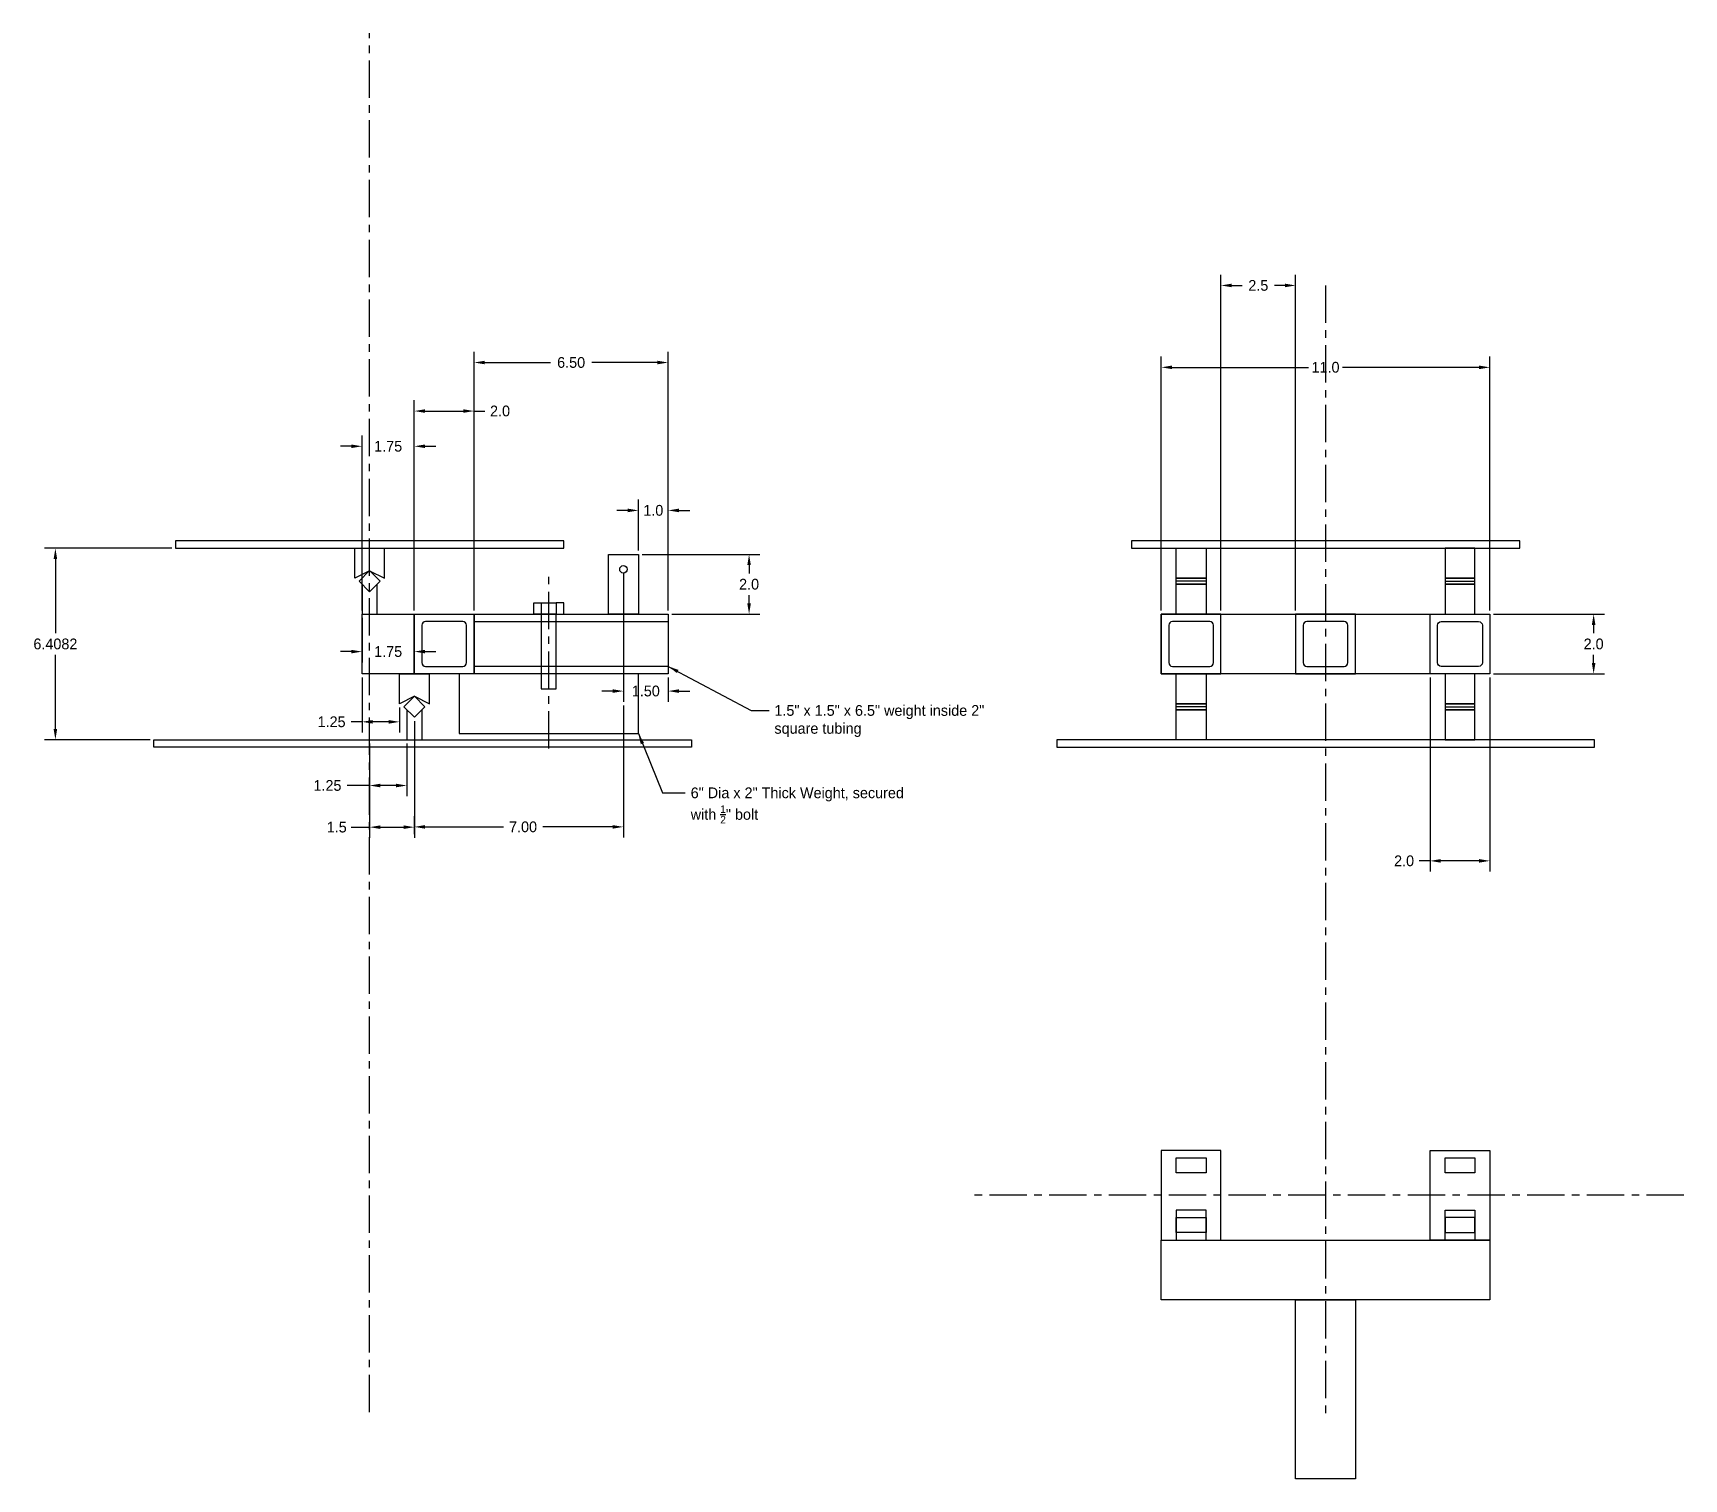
# Model space of a CAD drawing. Header units: inches. Extents: x -31.1 to 24.2, y -28.4 to 20.
import ezdxf

# ---------------------------------------------------------------- set-up
doc = ezdxf.new("R2010")
doc.units = ezdxf.units.IN
doc.header["$MEASUREMENT"] = 0
doc.linetypes.add('CENTER', pattern=[2, 1.25, -0.25, 0.25, -0.25])
doc.dimstyles.get("Standard").update_dxf_attribs({"dimtxt": 0.18, "dimasz": 0.18, "dimexe": 0.18, "dimexo": 0.0625, "dimgap": 0.09, "dimtad": 0, "dimtih": 1, "dimtoh": 1, "dimdec": 4, "dimzin": 0, "dimdsep": 46, "dimtxsty": 'Standard', "dimcen": 0.09, "dimadec": 0, "dimazin": 0, "dimtfac": 1, "dimtdec": 4, "dimtofl": 0, "dimtmove": 0, "dimatfit": 3, "dimfxl": 0, "dimtolj": 1, "dimtzin": 0, "dimarcsym": 0})

# ---------------------------------------------------------------- blocks, each defined once
blk = doc.blocks.new('*D1')
at = {"color": 0, "lineweight": -2}
for p, q in [((-26.46, 2.723), (-30.716, 2.723)), ((-30.356, 2.363), (-30.356, -0.122)), ((-30.356, -3.326), (-30.356, -0.842)), ((-27.185, -3.686), (-30.716, -3.686))]:
    blk.add_line(p, q, dxfattribs=at)
at = {"color": 0}
for points in [[(-30.416, 2.363), (-30.296, 2.363), (-30.356, 2.723)], [(-30.416, -3.326), (-30.296, -3.326), (-30.356, -3.686)]]:
    blk.add_solid(points, dxfattribs=at)
at = {"layer": 'Defpoints', "color": 0}
for p in [(-26.335, 2.723), (-30.356, -3.686), (-27.06, -3.686)]:
    blk.add_point(p, dxfattribs=at)
at = {"color": 0, "insert": (-30.356, -0.482), "char_height": 0.36, "attachment_point": 5}
blk.add_mtext('\\A1;6.4082', dxfattribs=at)
blk = doc.blocks.new('*D2')
at = {"color": 0, "lineweight": -2}
for p, q in [((-20.45, 6.137), (-20.81, 6.137)), ((-20.09, 0.645), (-20.09, 6.497)), ((-18.34, 0.643), (-18.34, 6.497)), ((-17.98, 6.137), (-17.62, 6.137))]:
    blk.add_line(p, q, dxfattribs=at)
at = {"color": 0}
for points in [[(-20.45, 6.197), (-20.45, 6.077), (-20.09, 6.137)], [(-17.98, 6.197), (-17.98, 6.077), (-18.34, 6.137)]]:
    blk.add_solid(points, dxfattribs=at)
at = {"layer": 'Defpoints', "color": 0}
for p in [(-20.09, 6.137), (-20.09, 0.52), (-18.34, 0.518)]:
    blk.add_point(p, dxfattribs=at)
at = {"color": 0, "insert": (-19.215, 6.137), "char_height": 0.36, "attachment_point": 5}
blk.add_mtext('\\A1;1.75', dxfattribs=at)
blk = doc.blocks.new('*D3')
at = {"color": 0, "lineweight": -2}
for p, q in [((-18.34, 0.643), (-18.34, 7.677)), ((-17.98, 7.317), (-16.7, 7.317)), ((-16.34, 0.643), (-16.34, 7.677)), ((-16.34, 7.317), (-15.98, 7.317))]:
    blk.add_line(p, q, dxfattribs=at)
at = {"color": 0}
for points in [[(-17.98, 7.377), (-17.98, 7.257), (-18.34, 7.317)], [(-16.7, 7.377), (-16.7, 7.257), (-16.34, 7.317)]]:
    blk.add_solid(points, dxfattribs=at)
at = {"layer": 'Defpoints', "color": 0}
for p in [(-16.34, 7.317), (-18.34, 0.518), (-16.34, 0.518)]:
    blk.add_point(p, dxfattribs=at)
at = {"color": 0, "insert": (-15.47, 7.317), "char_height": 0.36, "attachment_point": 5}
blk.add_mtext('\\A1;2.0', dxfattribs=at)
blk = doc.blocks.new('*D4')
at = {"color": 0, "lineweight": -2}
for p, q in [((-16.34, 0.643), (-16.34, 9.301)), ((-15.98, 8.941), (-13.78, 8.941)), ((-10.2, 8.941), (-12.4, 8.941)), ((-9.84, 0.643), (-9.84, 9.301))]:
    blk.add_line(p, q, dxfattribs=at)
at = {"color": 0}
for points in [[(-15.98, 9.001), (-15.98, 8.881), (-16.34, 8.941)], [(-10.2, 9.001), (-10.2, 8.881), (-9.84, 8.941)]]:
    blk.add_solid(points, dxfattribs=at)
at = {"layer": 'Defpoints', "color": 0}
for p in [(-9.84, 8.941), (-16.34, 0.518), (-9.84, 0.518)]:
    blk.add_point(p, dxfattribs=at)
at = {"color": 0, "insert": (-13.09, 8.941), "char_height": 0.36, "attachment_point": 5}
blk.add_mtext('\\A1;6.50', dxfattribs=at)
blk = doc.blocks.new('*D5')
at = {"color": 0, "lineweight": -2}
for p, q in [((-11.34, 1.893), (-11.34, -2.418)), ((-9.84, -1.607), (-9.84, -2.418)), ((-11.7, -2.058), (-12.06, -2.058)), ((-9.48, -2.058), (-9.12, -2.058))]:
    blk.add_line(p, q, dxfattribs=at)
at = {"color": 0}
for points in [[(-11.7, -1.998), (-11.7, -2.118), (-11.34, -2.058)], [(-9.48, -1.998), (-9.48, -2.118), (-9.84, -2.058)]]:
    blk.add_solid(points, dxfattribs=at)
at = {"layer": 'Defpoints', "color": 0}
for p in [(-11.34, 2.018), (-9.84, -1.482), (-11.34, -2.058)]:
    blk.add_point(p, dxfattribs=at)
at = {"color": 0, "insert": (-10.59, -2.058), "char_height": 0.36, "attachment_point": 5}
blk.add_mtext('\\A1;1.50', dxfattribs=at)
blk = doc.blocks.new('*D6')
at = {"color": 0, "lineweight": -2}
for p, q in [((-11.34, -2.543), (-11.34, -6.965)), ((-18.338, -6.849), (-18.338, -6.245)), ((-17.978, -6.605), (-15.36, -6.605)), ((-11.7, -6.605), (-14.04, -6.605))]:
    blk.add_line(p, q, dxfattribs=at)
at = {"color": 0}
for points in [[(-17.978, -6.545), (-17.978, -6.665), (-18.338, -6.605)], [(-11.7, -6.545), (-11.7, -6.665), (-11.34, -6.605)]]:
    blk.add_solid(points, dxfattribs=at)
at = {"layer": 'Defpoints', "color": 0}
for p in [(-11.34, -2.418), (-18.338, -6.605), (-18.338, -6.974)]:
    blk.add_point(p, dxfattribs=at)
at = {"color": 0, "insert": (-14.7, -6.605), "char_height": 0.36, "attachment_point": 5}
blk.add_mtext('\\A1;7.00', dxfattribs=at)
blk = doc.blocks.new('*D7')
at = {"color": 0, "lineweight": -2}
for p, q in [((6.665, 0.643), (6.665, 9.14)), ((17.665, 0.643), (17.665, 9.14)), ((7.025, 8.78), (11.595, 8.78)), ((17.305, 8.78), (12.735, 8.78))]:
    blk.add_line(p, q, dxfattribs=at)
at = {"color": 0}
for points in [[(7.025, 8.84), (7.025, 8.72), (6.665, 8.78)], [(17.305, 8.84), (17.305, 8.72), (17.665, 8.78)]]:
    blk.add_solid(points, dxfattribs=at)
at = {"layer": 'Defpoints', "color": 0}
for p in [(17.665, 8.78), (6.665, 0.518), (17.665, 0.518)]:
    blk.add_point(p, dxfattribs=at)
at = {"color": 0, "insert": (12.165, 8.78), "char_height": 0.36, "attachment_point": 5}
blk.add_mtext('\\A1;11.0', dxfattribs=at)
blk = doc.blocks.new('*D8')
at = {"color": 0, "lineweight": -2}
for p, q in [((15.665, -1.607), (15.665, -8.103)), ((17.665, -1.607), (17.665, -8.103)), ((15.665, -7.743), (15.305, -7.743)), ((17.305, -7.743), (16.025, -7.743))]:
    blk.add_line(p, q, dxfattribs=at)
at = {"color": 0}
for points in [[(16.025, -7.683), (16.025, -7.803), (15.665, -7.743)], [(17.305, -7.683), (17.305, -7.803), (17.665, -7.743)]]:
    blk.add_solid(points, dxfattribs=at)
at = {"layer": 'Defpoints', "color": 0}
for p in [(15.665, -1.482), (17.665, -1.482), (15.665, -7.743)]:
    blk.add_point(p, dxfattribs=at)
at = {"color": 0, "insert": (14.795, -7.743), "char_height": 0.36, "attachment_point": 5}
blk.add_mtext('\\A1;2.0', dxfattribs=at)
blk = doc.blocks.new('*D9')
at = {"color": 0, "lineweight": -2}
for p, q in [((17.79, 0.518), (21.5, 0.518)), ((21.14, 0.158), (21.14, -0.122)), ((21.14, -1.122), (21.14, -0.842)), ((17.79, -1.482), (21.5, -1.482))]:
    blk.add_line(p, q, dxfattribs=at)
at = {"color": 0}
for points in [[(21.08, 0.158), (21.2, 0.158), (21.14, 0.518)], [(21.08, -1.122), (21.2, -1.122), (21.14, -1.482)]]:
    blk.add_solid(points, dxfattribs=at)
at = {"layer": 'Defpoints', "color": 0}
for p in [(17.665, 0.518), (17.665, -1.482), (21.14, -1.482)]:
    blk.add_point(p, dxfattribs=at)
at = {"color": 0, "insert": (21.14, -0.482), "char_height": 0.36, "attachment_point": 5}
blk.add_mtext('\\A1;2.0', dxfattribs=at)
blk = doc.blocks.new('*D10')
at = {"color": 0, "lineweight": -2}
for p, q in [((8.665, 0.643), (8.665, 11.881)), ((11.165, 0.643), (11.165, 11.881)), ((9.025, 11.521), (9.375, 11.521)), ((10.805, 11.521), (10.455, 11.521))]:
    blk.add_line(p, q, dxfattribs=at)
at = {"color": 0}
for points in [[(9.025, 11.581), (9.025, 11.461), (8.665, 11.521)], [(10.805, 11.581), (10.805, 11.461), (11.165, 11.521)]]:
    blk.add_solid(points, dxfattribs=at)
at = {"layer": 'Defpoints', "color": 0}
for p in [(11.165, 11.521), (8.665, 0.518), (11.165, 0.518)]:
    blk.add_point(p, dxfattribs=at)
at = {"color": 0, "insert": (9.915, 11.521), "char_height": 0.36, "attachment_point": 5}
blk.add_mtext('\\A1;2.5', dxfattribs=at)
blk = doc.blocks.new('*D11')
at = {"color": 0, "lineweight": -2}
for p, q in [((-20.09, 0.395), (-20.09, -1.097)), ((-18.34, 0.393), (-18.34, -1.097)), ((-20.45, -0.737), (-20.81, -0.737)), ((-17.98, -0.737), (-17.62, -0.737))]:
    blk.add_line(p, q, dxfattribs=at)
at = {"color": 0}
for points in [[(-20.45, -0.677), (-20.45, -0.797), (-20.09, -0.737)], [(-17.98, -0.677), (-17.98, -0.797), (-18.34, -0.737)]]:
    blk.add_solid(points, dxfattribs=at)
at = {"layer": 'Defpoints', "color": 0}
for p in [(-20.09, 0.52), (-18.34, 0.518), (-20.09, -0.737)]:
    blk.add_point(p, dxfattribs=at)
at = {"color": 0, "insert": (-19.215, -0.737), "char_height": 0.36, "attachment_point": 5}
blk.add_mtext('\\A1;1.75', dxfattribs=at)
blk = doc.blocks.new('*D12')
at = {"color": 0, "lineweight": -2}
for p, q in [((-19.838, -3.811), (-19.838, -5.58)), ((-18.59, -3.809), (-18.59, -5.58)), ((-19.838, -5.22), (-20.588, -5.22)), ((-18.95, -5.22), (-19.478, -5.22))]:
    blk.add_line(p, q, dxfattribs=at)
at = {"color": 0}
for points in [[(-19.478, -5.16), (-19.478, -5.28), (-19.838, -5.22)], [(-18.95, -5.16), (-18.95, -5.28), (-18.59, -5.22)]]:
    blk.add_solid(points, dxfattribs=at)
at = {"layer": 'Defpoints', "color": 0}
for p in [(-19.838, -3.686), (-18.59, -3.684), (-19.838, -5.22)]:
    blk.add_point(p, dxfattribs=at)
at = {"color": 0, "insert": (-21.248, -5.22), "char_height": 0.36, "attachment_point": 5}
blk.add_mtext('\\A1;1.25', dxfattribs=at)
blk = doc.blocks.new('*D13')
at = {"color": 0, "lineweight": -2}
for p, q in [((-20.09, -1.607), (-20.09, -3.448)), ((-18.837, -2.607), (-18.837, -3.448)), ((-20.09, -3.088), (-20.45, -3.088)), ((-19.197, -3.088), (-19.73, -3.088))]:
    blk.add_line(p, q, dxfattribs=at)
at = {"color": 0}
for points in [[(-19.73, -3.028), (-19.73, -3.148), (-20.09, -3.088)], [(-19.197, -3.028), (-19.197, -3.148), (-18.837, -3.088)]]:
    blk.add_solid(points, dxfattribs=at)
at = {"layer": 'Defpoints', "color": 0}
for p in [(-20.09, -1.482), (-18.837, -2.482), (-20.09, -3.088)]:
    blk.add_point(p, dxfattribs=at)
at = {"color": 0, "insert": (-21.11, -3.088), "char_height": 0.36, "attachment_point": 5}
blk.add_mtext('\\A1;1.25', dxfattribs=at)
blk = doc.blocks.new('*D14')
at = {"color": 0, "lineweight": -2}
for p, q in [((-18.338, -3.061), (-18.338, -6.974)), ((-19.838, -4.061), (-19.838, -6.974)), ((-20.457, -6.614), (-19.838, -6.614)), ((-19.478, -6.614), (-18.698, -6.614))]:
    blk.add_line(p, q, dxfattribs=at)
at = {"color": 0}
for points in [[(-19.478, -6.554), (-19.478, -6.674), (-19.838, -6.614)], [(-18.698, -6.554), (-18.698, -6.674), (-18.338, -6.614)]]:
    blk.add_solid(points, dxfattribs=at)
at = {"layer": 'Defpoints', "color": 0}
for p in [(-18.338, -2.936), (-19.838, -3.936), (-18.338, -6.614)]:
    blk.add_point(p, dxfattribs=at)
at = {"color": 0, "insert": (-20.937, -6.614), "char_height": 0.36, "attachment_point": 5}
blk.add_mtext('\\A1;1.5', dxfattribs=at)
blk = doc.blocks.new('*D15')
at = {"color": 0, "lineweight": -2}
for p, q in [((-10.715, 2.518), (-6.773, 2.518)), ((-7.133, 2.158), (-7.133, 1.878)), ((-7.133, 0.878), (-7.133, 1.158)), ((-9.715, 0.518), (-6.773, 0.518))]:
    blk.add_line(p, q, dxfattribs=at)
at = {"color": 0}
for points in [[(-7.193, 2.158), (-7.073, 2.158), (-7.133, 2.518)], [(-7.193, 0.878), (-7.073, 0.878), (-7.133, 0.518)]]:
    blk.add_solid(points, dxfattribs=at)
at = {"layer": 'Defpoints', "color": 0}
for p in [(-10.84, 2.518), (-9.84, 0.518), (-7.133, 0.518)]:
    blk.add_point(p, dxfattribs=at)
at = {"color": 0, "insert": (-7.133, 1.518), "char_height": 0.36, "attachment_point": 5}
blk.add_mtext('\\A1;2.0', dxfattribs=at)
blk = doc.blocks.new('*D16')
at = {"color": 0, "lineweight": -2}
for p, q in [((-11.2, 3.99), (-11.56, 3.99)), ((-10.84, 2.643), (-10.84, 4.35)), ((-9.84, 0.643), (-9.84, 4.35)), ((-9.48, 3.99), (-9.12, 3.99))]:
    blk.add_line(p, q, dxfattribs=at)
at = {"color": 0}
for points in [[(-11.2, 4.05), (-11.2, 3.93), (-10.84, 3.99)], [(-9.48, 4.05), (-9.48, 3.93), (-9.84, 3.99)]]:
    blk.add_solid(points, dxfattribs=at)
at = {"layer": 'Defpoints', "color": 0}
for p in [(-10.84, 3.99), (-10.84, 2.518), (-9.84, 0.518)]:
    blk.add_point(p, dxfattribs=at)
at = {"color": 0, "insert": (-10.34, 3.99), "char_height": 0.36, "attachment_point": 5}
blk.add_mtext('\\A1;1.0', dxfattribs=at)

msp = doc.modelspace()

# ---------------------------------------------------------------- linework, layer by layer
at = {"color": 4, "linetype": 'CENTER'}
for p, q in [((-19.84034, -26.19776), (-19.84034, 19.97251)), ((12.16498, 11.52141), (12.16498, -26.47859)), ((24.16501, -18.9357), (0.16501, -18.9357))]:
    msp.add_line(p, q, dxfattribs=at)
at = {"color": 3}
for p, q in [((-20.33703, 1.72248), (-20.33703, 2.72248)), ((-20.33703, 2.72248), (-19.33703, 2.72248)), ((-19.33703, 1.72248), (-19.33703, 2.72248)), ((-19.83703, 1.97248), (-20.33703, 1.72248)), ((-19.83703, 1.97248), (-19.33703, 1.72248)), ((-18.83703, -2.48162), (-18.83703, -1.48162)), ((-18.83703, -1.48162), (-17.83703, -1.48162)), ((-17.83703, -2.48162), (-17.83703, -1.48162)), ((-18.33703, -2.23162), (-18.83703, -2.48162)), ((-18.33703, -2.23162), (-17.83703, -2.48162))]:
    msp.add_line(p, q, dxfattribs=at)
at = {"color": 6, "linetype": 'CENTER'}
msp.add_line((-13.84034, -3.9816), (-13.84034, 2.0184), dxfattribs=at)
at = {"color": 1}
for p, q in [((-20.09034, 1.52035), (-20.09034, 0.52035)), ((-19.59034, 1.51646), (-19.59034, 0.51646)), ((8.16498, 1.62196), (7.16498, 1.62196)), ((16.16498, 1.62196), (17.16498, 1.62196)), ((-20.09034, 0.52035), (-19.59034, 0.51646)), ((-18.59034, -2.68375), (-18.59034, -3.68375)), ((-18.09034, -2.68764), (-18.09034, -3.68764)), ((8.16498, -2.58214), (7.16498, -2.58214)), ((16.16498, -2.58214), (17.16498, -2.58214))]:
    msp.add_line(p, q, dxfattribs=at)
at = {"color": 6}
msp.add_line((-14.09034, 0.8934), (-13.59034, 0.8934), dxfattribs=at)
for points in [[(-13.33502, 2.97251), (-26.33502, 2.97251), (-26.33502, 2.72251), (-13.33502, 2.72251)], [(5.66498, 2.72248), (18.66498, 2.72248), (18.66498, 2.97248), (5.66498, 2.97248)], [(-27.06002, -3.6857), (-9.06002, -3.6857), (-9.06002, -3.9357), (-27.06002, -3.9357)], [(21.16498, -3.6857), (3.16498, -3.6857), (3.16498, -3.9357), (21.16498, -3.9357)]]:
    msp.add_lwpolyline(points, close=True)
at = {"color": 3}
for points in [[(-10.84034, 0.5184), (-11.84034, 0.5184), (-11.84034, 2.5184), (-10.84034, 2.5184)], [(8.16498, 1.72248), (7.16498, 1.72248), (7.16498, 2.72248), (8.16498, 2.72248)], [(16.16498, 1.72248), (17.16498, 1.72248), (17.16498, 2.72248), (16.16498, 2.72248)], [(-18.34034, -1.4816), (-20.09034, -1.4816), (-20.09034, 0.5184), (-18.34034, 0.5184)], [(-18.34034, 0.5184), (-16.34034, 0.5184), (-16.34034, -1.4816), (-18.34034, -1.4816)], [(-16.34034, 0.5184), (-9.84034, 0.5184), (-9.84034, -1.4816), (-16.34034, -1.4816)], [(6.66498, -1.48162), (8.66498, -1.48162), (8.66498, 0.51838), (6.66498, 0.51838)], [(6.66498, 0.51838), (17.66498, 0.51838), (17.66498, -1.4816), (6.66498, -1.4816)], [(11.16498, -1.4816), (13.16498, -1.4816), (13.16498, 0.5184), (11.16498, 0.5184)], [(17.66498, -1.48162), (15.66498, -1.48162), (15.66498, 0.51838), (17.66498, 0.51838)], [(8.16498, -2.48162), (7.16498, -2.48162), (7.16498, -1.48162), (8.16498, -1.48162)], [(16.16498, -2.48162), (17.16498, -2.48162), (17.16498, -1.48162), (16.16498, -1.48162)], [(8.66499, -17.43568), (6.66499, -17.43568), (6.66498, -20.43568), (8.66498, -20.43568)], [(15.66501, -17.4357), (17.66501, -17.4357), (17.66501, -20.4357), (15.66501, -20.4357)], [(8.16499, -19.43568), (7.16499, -19.43568), (7.16499, -20.43568), (8.16499, -20.43568)], [(16.16501, -19.4357), (17.16501, -19.4357), (17.16501, -20.4357), (16.16501, -20.4357)], [(6.66498, -20.43568), (17.66498, -20.43568), (17.66498, -22.43568), (6.66498, -22.43568)], [(11.16498, -22.43568), (13.16498, -22.43568), (13.16498, -28.43568), (11.16498, -28.43568)]]:
    msp.add_lwpolyline(points, close=True, dxfattribs=at)
at = {"color": 1}
for points in [[(-19.8384, 1.97551), (-19.48485, 1.62196), (-19.8384, 1.2684), (-20.19195, 1.62196)], [(8.16498, 1.51646), (7.16498, 1.51646), (7.16498, 1.72248), (8.16498, 1.72248)], [(16.16498, 1.51646), (17.16498, 1.51646), (17.16498, 1.72248), (16.16498, 1.72248)], [(8.16498, 0.51838), (7.16498, 0.51838), (7.16498, 1.51838), (8.16498, 1.51838)], [(16.16498, 0.51838), (17.16498, 0.51838), (17.16498, 1.51838), (16.16498, 1.51838)], [(-18.3384, -2.22859), (-17.98485, -2.58214), (-18.3384, -2.9357), (-18.69195, -2.58214)], [(8.16498, -2.68764), (7.16498, -2.68764), (7.16498, -2.48162), (8.16498, -2.48162)], [(8.16498, -3.6857), (7.16498, -3.6857), (7.16498, -2.68764), (8.16498, -2.68764)], [(16.16498, -2.68764), (17.16498, -2.68764), (17.16498, -2.48162), (16.16498, -2.48162)], [(16.16498, -3.6857), (17.16498, -3.6857), (17.16498, -2.68764), (16.16498, -2.68764)], [(8.16501, -18.1857), (7.16501, -18.1857), (7.16501, -17.6857), (8.16501, -17.6857)], [(16.16501, -17.6857), (17.16501, -17.6857), (17.16501, -18.1857), (16.16501, -18.1857)], [(8.16499, -20.18568), (7.16499, -20.18568), (7.16499, -19.68568), (8.16499, -19.68568)], [(16.16501, -20.1857), (17.16501, -20.1857), (17.16501, -19.6857), (16.16501, -19.6857)]]:
    msp.add_lwpolyline(points, close=True, dxfattribs=at)
at = {"color": 6}
for points in [[(-14.09034, 0.5184), (-14.34034, 0.5184), (-14.34034, 0.8934), (-14.09034, 0.8934)], [(-13.59034, 0.5184), (-13.34034, 0.5184), (-13.34034, 0.8934), (-13.59034, 0.8934)], [(-16.34034, 0.2684), (-9.84034, 0.2684), (-9.84034, -1.2316), (-16.34034, -1.2316)], [(-14.09034, -1.9816), (-13.59034, -1.9816), (-13.59034, 0.5184), (-14.09034, 0.5184)], [(-10.84034, -1.4816), (-16.84034, -1.4816), (-16.84034, -3.4816), (-10.84034, -3.4816)]]:
    msp.add_lwpolyline(points, close=True, dxfattribs=at)
at = {"color": 3}
for points in [[(-17.96534, -1.2316), (-16.71534, -1.2316, 0.41421356), (-16.59034, -1.1066), (-16.59034, 0.1434, 0.41421356), (-16.71534, 0.2684), (-17.96534, 0.2684, 0.41421356), (-18.09034, 0.1434), (-18.09034, -1.1066, 0.41421356)], [(7.03998, -1.2316), (8.28998, -1.2316, 0.41421356), (8.41498, -1.1066), (8.41498, 0.1434, 0.41421356), (8.28998, 0.2684), (7.03998, 0.2684, 0.41421356), (6.91498, 0.1434), (6.91498, -1.1066, 0.41421356)], [(11.53998, -1.2316), (12.78998, -1.2316, 0.41421356), (12.91498, -1.1066), (12.91498, 0.1434, 0.41421356), (12.78998, 0.2684), (11.53998, 0.2684, 0.41421356), (11.41498, 0.1434), (11.41498, -1.1066, 0.41421356)], [(17.28998, -1.2316), (16.03998, -1.2316, -0.41421356), (15.91498, -1.1066), (15.91498, 0.1434, -0.41421356), (16.03998, 0.2684), (17.28998, 0.2684, -0.41421356), (17.41498, 0.1434), (17.41498, -1.1066, -0.41421356)]]:
    msp.add_lwpolyline(points, format="xyb", close=True, dxfattribs=at)
msp.add_circle((-11.34034, 2.0184), 0.125, dxfattribs=at)

# ---------------------------------------------------------------- texts
at = {"char_height": 0.36, "attachment_point": 1}
for s, insert, width in [('1.5" x 1.5" x 6.5" weight inside 2" square tubing', (-6.28475, -2.52668), 7.7721), ('\\A1;6" Dia x 2" Thick Weight, secured with {\\H0.7x;\\S1/2;}" bolt', (-9.08781, -5.28425), 7.5598)]:
    msp.add_mtext(s, dxfattribs=dict(at, insert=insert, width=width))

# ---------------------------------------------------------------- dimensions: what is measured, and where the dimension line sits
for base, p1, p2, override, picture, middle in [((11.16498, 11.52141), (8.66498, 0.51838), (11.16498, 0.51838), {"dimscale": 2, "dimdec": 1}, '*D10', (9.91498, 11.52141)), ((-9.84034, 8.94052), (-16.34034, 0.5184), (-9.84034, 0.5184), {"dimscale": 2, "dimdec": 2}, '*D4', (-13.09034, 8.94052)), ((17.66498, 8.77987), (6.66498, 0.51838), (17.66498, 0.51838), {"dimscale": 2, "dimdec": 1}, '*D7', (12.16498, 8.77987)), ((-16.34034, 7.31732), (-18.34034, 0.5184), (-16.34034, 0.5184), {"dimscale": 2, "dimdec": 1}, '*D3', (-15.47034, 7.31732)), ((-20.09034, 6.13681), (-18.34034, 0.5184), (-20.09034, 0.52035), {"dimscale": 2, "dimdec": 2}, '*D2', (-19.21534, 6.13681)), ((-10.84034, 3.99028), (-9.84034, 0.5184), (-10.84034, 2.5184), {"dimscale": 2, "dimdec": 1}, '*D16', (-10.34034, 3.99028)), ((-11.34034, -2.05839), (-9.84034, -1.4816), (-11.34034, 2.0184), {"dimscale": 2, "dimdec": 2}, '*D5', (-10.59034, -2.05839)), ((-20.09034, -0.73689), (-18.34034, 0.5184), (-20.09034, 0.52035), {"dimscale": 2, "dimdec": 2}, '*D11', (-19.21534, -0.73689)), ((-20.09034, -3.08842), (-18.83703, -2.48162), (-20.09034, -1.4816), {"dimscale": 2, "dimdec": 2}, '*D13', (-21.11034, -3.08842)), ((15.66498, -7.74349), (17.66498, -1.48162), (15.66498, -1.48162), {"dimscale": 2, "dimdec": 1}, '*D8', (14.79498, -7.74349))]:
    dim = msp.add_linear_dim(base=base, p1=p1, p2=p2, dimstyle='Standard', override=override)
    dim.commit()
    dim.dimension.update_dxf_attribs({"geometry": picture, "text_midpoint": middle})
for base, p1, p2, override, picture, middle in [((-30.35553, -3.6857), (-26.33502, 2.72251), (-27.06002, -3.6857), {"dimscale": 2}, '*D1', (-30.35553, -0.48159)), ((-7.13332, 0.5184), (-10.84034, 2.5184), (-9.84034, 0.5184), {"dimscale": 2, "dimdec": 1}, '*D15', (-7.13332, 1.5184)), ((21.13993, -1.4816), (17.66498, 0.51838), (17.66498, -1.4816), {"dimscale": 2, "dimdec": 1}, '*D9', (21.13993, -0.48161))]:
    dim = msp.add_linear_dim(base=base, p1=p1, p2=p2, angle=90, dimstyle='Standard', override=override)
    dim.commit()
    dim.dimension.update_dxf_attribs({"geometry": picture, "text_midpoint": middle})
for base, p1, p2, override, picture, middle in [((-18.3384, -6.60502), (-11.34034, -2.41839), (-18.3384, -6.97433), {"dimscale": 2, "dimdec": 2}, '*D6', (-14.70004, -6.60502)), ((-18.3384, -6.61433), (-19.8384, -3.9357), (-18.3384, -2.9357), {"dimscale": 2, "dimdec": 1, "dimtmove": 1}, '*D14', (-20.93691, -6.61433)), ((-19.8384, -5.22019), (-18.59034, -3.68375), (-19.8384, -3.6857), {"dimscale": 2, "dimdec": 2}, '*D12', (-21.2484, -5.22019))]:
    dim = msp.add_linear_dim(base=base, p1=p1, p2=p2, dimstyle='Standard', override=override)
    dim.commit()
    dim.dimension.update_dxf_attribs({"geometry": picture, "text_midpoint": middle, "dimtype": 160})

# ---------------------------------------------------------------- leaders
at = {"annotation_type": 0, "has_hookline": 1, "hookline_direction": 0}
for points, text_width in [([(-9.84034, -1.2316), (-7.05934, -2.70668), (-6.46475, -2.70668)], 7.32), ([(-10.84034, -3.4816), (-10.03228, -5.46425), (-9.26781, -5.46425)], 7.392)]:
    msp.add_leader(points, dimstyle='Standard', override={"dimscale": 2, "dimgap": 0.09, "dimtad": 0}, dxfattribs=dict(at, text_width=text_width))

doc.saveas('drawing.dxf')
